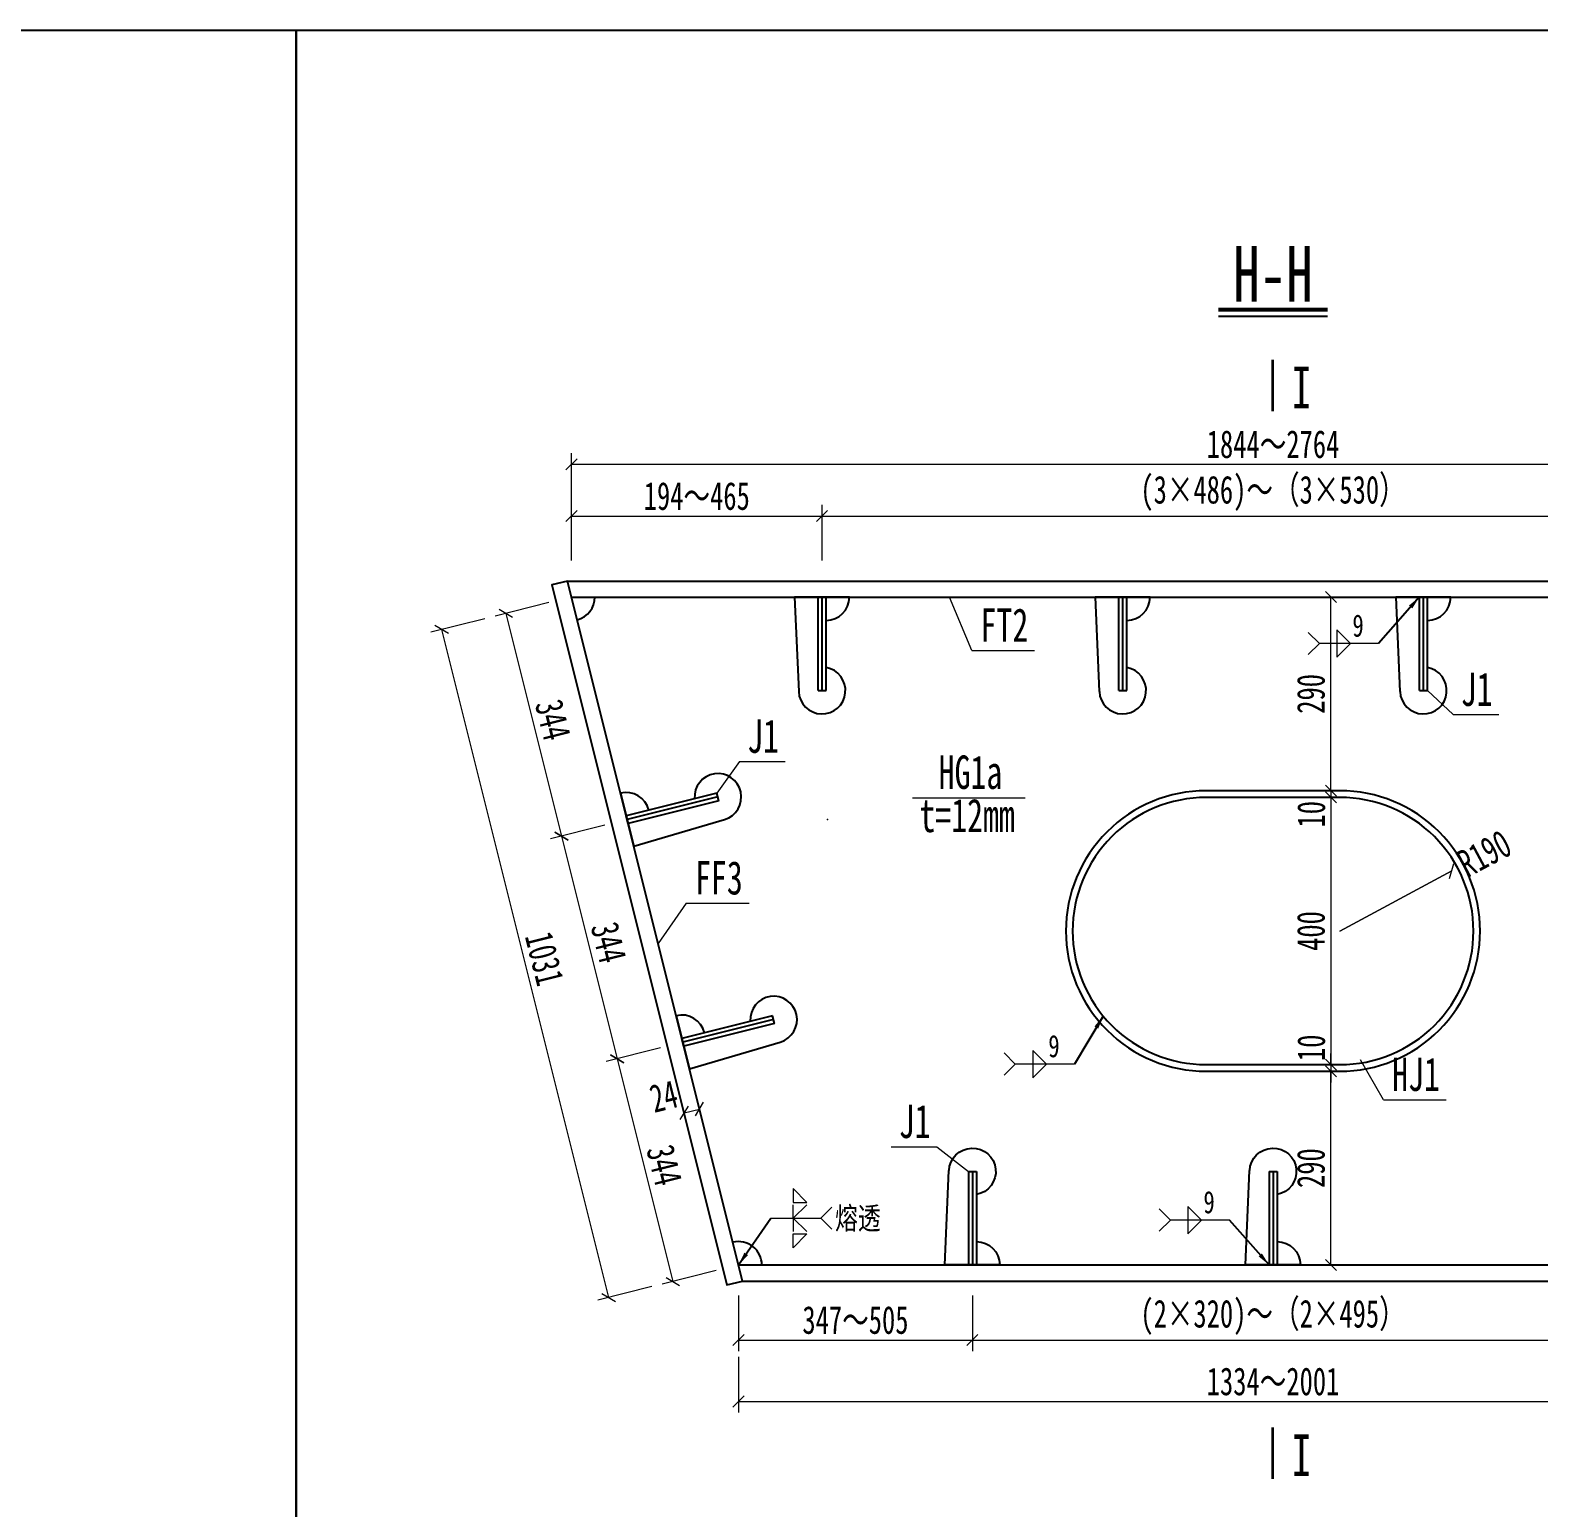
# Model space of a CAD drawing. Header units: millimetres. Extents: x -60009 to 63758, y -2164 to 95433.
# Drawn here: x 12369 to 14627, y 87772 to 89984 of the extents above; entities that cross this region are included whole.
import ezdxf
from ezdxf.enums import TextEntityAlignment as Align

# ---------------------------------------------------------------- set-up
doc = ezdxf.new("R2010")
doc.units = ezdxf.units.MM
doc.layers.get('Defpoints').update_dxf_attribs({"color": 8})
for name, color, linetype, lineweight in [('Dim', 4, 'Continuous', 15), ('文字', 7, 'Continuous', 15), ('标注线及字体', 2, 'Continuous', 15), ('粗线', 3, 'Continuous', 35), ('细实线', 4, 'Continuous', 15), ('钢板粗线', 1, 'Continuous', 25)]:
    doc.layers.add(name, color=color, linetype=linetype, lineweight=lineweight)
doc.layers.add('Text', color=4, linetype='Continuous')
doc.styles.add('111', font='仿宋_GB2312.TTF', dxfattribs={"width": 0.7})
doc.styles.add('BM_Dim', font='仿宋_GB2312.TTF', dxfattribs={"width": 0.85})
doc.styles.add('SMEDI', font='仿宋_GB2312.TTF', dxfattribs={"width": 0.75})
doc.styles.get("Standard").update_dxf_attribs({"font": '仿宋_GB2312.TTF'})
doc.dimstyles.new('200', dxfattribs={"dimscale": 0, "dimtxt": 2.5, "dimasz": 1, "dimexe": 1, "dimexo": 1, "dimgap": 0.6, "dimtad": 1, "dimdec": 0, "dimdsep": 46, "dimtxsty": '111', "dimblk": 'OBLIQUE', "dimcen": 0, "dimclrd": 4, "dimclre": 4, "dimclrt": 4, "dimadec": 1, "dimazin": 2, "dimtfac": 1, "dimtdec": 0, "dimtix": 1, "dimtmove": 2, "dimatfit": 3, "dimfxl": 4, "dimfxlon": 1, "dimtolj": 1, "dimlwd": -1, "dimlwe": -1, "dimarcsym": 0})
doc.dimstyles.new('MSteel_1.0_1.0', dxfattribs={"dimtxt": 3, "dimasz": 1.2, "dimexe": 1, "dimexo": 1, "dimgap": 1, "dimtad": 3, "dimtoh": 1, "dimdec": 0, "dimzin": 0, "dimdsep": 46, "dimtxsty": 'Standard', "dimblk": 'ARCHTICK', "dimcen": 0.09, "dimclrd": 3, "dimclre": 3, "dimadec": 0, "dimazin": 0, "dimtfac": 1, "dimtdec": 4, "dimtofl": 0, "dimtmove": 0, "dimatfit": 3, "dimfxl": 1, "dimtolj": 1, "dimtzin": 0, "dimarcsym": 0})

# ---------------------------------------------------------------- blocks, each defined once
blk = doc.blocks.new('12-140加劲 有焊孔')
at = {"layer": '钢板粗线'}
for p, q in [((41, 0), (35, 141.5)), ((-41, 0), (41, 0))]:
    blk.add_line(p, q, dxfattribs=at)
for centre, start, end in [((0, 140), 2.441, 260.1291), ((-6, 0), 90, 180)]:
    blk.add_arc(centre, 35, start, end, dxfattribs=at)
blk = doc.blocks.new('_Oblique')
at = {"color": 0, "linetype": 'ByBlock', "lineweight": -2}
blk.add_line((-0.5, -0.5), (0.5, 0.5), dxfattribs=at)
blk = doc.blocks.new('*D477')
at = {"layer": 'Defpoints', "color": 0}
for p in [(14273.5, 88845.5), (14273.5, 88835.5), (14315.4, 88835.5)]:
    blk.add_point(p, dxfattribs=at)
at = {"layer": '细实线', "color": 4}
for p, q in [((14315.4, 88845.5), (14315.4, 88862.2)), ((14290.1, 88845.5), (14332.1, 88845.5)), ((14290.1, 88835.5), (14332.1, 88835.5)), ((14315.4, 88845.5), (14315.4, 88835.5)), ((14315.4, 88835.5), (14315.4, 88818.9))]:
    blk.add_line(p, q, dxfattribs=at)
at = {"layer": '细实线', "color": 4, "xscale": 16.66666666666666, "yscale": 16.66666666666666, "zscale": 16.66666666666666}
for p, rotation in [((14315.4, 88845.5), 270), ((14315.4, 88835.5), 90)]:
    blk.add_blockref('_Oblique', p, dxfattribs=dict(at, rotation=rotation))
at = {"layer": '细实线', "color": 4, "insert": (14286.1, 88810.3), "char_height": 41.67, "attachment_point": 5, "rotation": 90, "style": '111'}
blk.add_mtext('\\A1;10', dxfattribs=at)
blk = doc.blocks.new('*D478')
at = {"layer": 'Defpoints', "color": 0}
for p in [(14273.5, 89135.5), (14315.4, 89135.5), (14273.5, 88845.5)]:
    blk.add_point(p, dxfattribs=at)
at = {"layer": '细实线', "color": 4}
for p, q in [((14290.1, 89135.5), (14332.1, 89135.5)), ((14315.4, 88845.5), (14315.4, 89135.5)), ((14290.1, 88845.5), (14332.1, 88845.5))]:
    blk.add_line(p, q, dxfattribs=at)
at = {"layer": '细实线', "color": 4, "xscale": 16.66666666666666, "yscale": 16.66666666666666, "zscale": 16.66666666666666}
for p, rotation in [((14315.4, 89135.5), 90), ((14315.4, 88845.5), 270)]:
    blk.add_blockref('_Oblique', p, dxfattribs=dict(at, rotation=rotation))
at = {"layer": '细实线', "color": 4, "insert": (14285.6, 88990.5), "char_height": 41.67, "attachment_point": 5, "rotation": 90, "style": '111'}
blk.add_mtext('\\A1;290', dxfattribs=at)
blk = doc.blocks.new('*D479')
at = {"layer": 'Defpoints', "color": 0}
for p in [(14273.5, 88835.5), (14273.5, 88435.5), (14315.4, 88435.5)]:
    blk.add_point(p, dxfattribs=at)
at = {"layer": '细实线', "color": 4}
for p, q in [((14290.1, 88835.5), (14332.1, 88835.5)), ((14315.4, 88835.5), (14315.4, 88435.5)), ((14290.1, 88435.5), (14332.1, 88435.5))]:
    blk.add_line(p, q, dxfattribs=at)
at = {"layer": '细实线', "color": 4, "xscale": 16.66666666666666, "yscale": 16.66666666666666, "zscale": 16.66666666666666}
for p, rotation in [((14315.4, 88835.5), 90), ((14315.4, 88435.5), 270)]:
    blk.add_blockref('_Oblique', p, dxfattribs=dict(at, rotation=rotation))
at = {"layer": '细实线', "color": 4, "insert": (14285.6, 88635.5), "char_height": 41.67, "attachment_point": 5, "rotation": 90, "style": '111'}
blk.add_mtext('\\A1;400', dxfattribs=at)
blk = doc.blocks.new('*D480')
at = {"layer": 'Defpoints', "color": 0}
for p in [(14273.5, 88435.5), (14273.5, 88425.5), (14315.4, 88425.5)]:
    blk.add_point(p, dxfattribs=at)
at = {"layer": '细实线', "color": 4}
for p, q in [((14315.4, 88435.5), (14315.4, 88452.2)), ((14290.1, 88435.5), (14332.1, 88435.5)), ((14290.1, 88425.5), (14332.1, 88425.5)), ((14315.4, 88435.5), (14315.4, 88425.5)), ((14315.4, 88425.5), (14315.4, 88408.9))]:
    blk.add_line(p, q, dxfattribs=at)
at = {"layer": '细实线', "color": 4, "xscale": 16.66666666666666, "yscale": 16.66666666666666, "zscale": 16.66666666666666}
for p, rotation in [((14315.4, 88435.5), 270), ((14315.4, 88425.5), 90)]:
    blk.add_blockref('_Oblique', p, dxfattribs=dict(at, rotation=rotation))
at = {"layer": '细实线', "color": 4, "insert": (14286.1, 88460.6), "char_height": 41.67, "attachment_point": 5, "rotation": 90, "style": '111'}
blk.add_mtext('\\A1;10', dxfattribs=at)
blk = doc.blocks.new('*D481')
at = {"layer": 'Defpoints', "color": 0}
for p in [(14273.5, 88425.5), (14315.4, 88425.5), (14273.5, 88135.5)]:
    blk.add_point(p, dxfattribs=at)
at = {"layer": '细实线', "color": 4}
for p, q in [((14290.1, 88425.5), (14332.1, 88425.5)), ((14315.4, 88135.5), (14315.4, 88425.5)), ((14290.1, 88135.5), (14332.1, 88135.5))]:
    blk.add_line(p, q, dxfattribs=at)
at = {"layer": '细实线', "color": 4, "xscale": 16.66666666666666, "yscale": 16.66666666666666, "zscale": 16.66666666666666}
for p, rotation in [((14315.4, 88425.5), 90), ((14315.4, 88135.5), 270)]:
    blk.add_blockref('_Oblique', p, dxfattribs=dict(at, rotation=rotation))
at = {"layer": '细实线', "color": 4, "insert": (14285.6, 88280.5), "char_height": 41.67, "attachment_point": 5, "rotation": 90, "style": '111'}
blk.add_mtext('\\A1;290', dxfattribs=at)
blk = doc.blocks.new('_ArchTick')
at = {"color": 0, "linetype": 'ByBlock', "const_width": 0.15}
blk.add_lwpolyline([(-0.5, -0.5), (0.5, 0.5)], dxfattribs=at)
blk = doc.blocks.new('角焊缝1')
at = {"layer": 'Dim'}
blk.add_line((-3101.17, 370.22), (-3106.48, 370.22), dxfattribs=at)
blk.add_lwpolyline([(-3107.48, 369.22), (-3106.48, 370.22), (-3107.48, 371.22)], dxfattribs=at)
blk.add_lwpolyline([(-3104.91, 371.45), (-3104.91, 368.99), (-3103.68, 370.22)], close=True, dxfattribs=at)
blk = doc.blocks.new('*D482')
at = {"layer": 'Defpoints', "color": 0}
for p in [(14496.2, 88725.4), (14328.8, 88635.5)]:
    blk.add_point(p, dxfattribs=at)
at = {"layer": '细实线', "color": 4}
for p, q in [((14496.2, 88725.4), (14328.8, 88635.5)), ((14328.8, 88635.5), (14496.2, 88725.4))]:
    blk.add_line(p, q, dxfattribs=at)
at = {"layer": '细实线', "color": 4, "xscale": 16.66666666666666, "yscale": 16.66666666666666, "zscale": 16.66666666666666, "rotation": 28.22799509838523}
blk.add_blockref('_Oblique', (14496.2, 88725.4), dxfattribs=at)
at = {"layer": '细实线', "color": 4, "insert": (14544.9, 88751.5), "char_height": 41.67, "attachment_point": 5, "rotation": 28.228, "style": '111'}
blk.add_mtext('\\A1;R190', dxfattribs=at)
blk = doc.blocks.new('12-140加劲 无焊孔')
at = {"layer": 'Defpoints'}
blk.add_line((0, -140), (0, 0), dxfattribs=at)
at = {"layer": '钢板粗线'}
for p, q in [((-6, 0), (6, 0)), ((-6, -140), (-6, 0)), ((6, -140), (6, 0)), ((-6, -140), (6, -140))]:
    blk.add_line(p, q, dxfattribs=at)
blk = doc.blocks.new('*D483')
at = {"layer": 'Defpoints', "color": 0}
for p in [(13553.8, 89256.7), (13178.8, 89135.5), (13553.8, 89135.5)]:
    blk.add_point(p, dxfattribs=at)
at = {"layer": '细实线', "color": 4}
for p, q in [((13178.8, 89190), (13178.8, 89273.4)), ((13553.8, 89190), (13553.8, 89273.4)), ((13178.8, 89256.7), (13553.8, 89256.7))]:
    blk.add_line(p, q, dxfattribs=at)
at = {"layer": '细实线', "color": 4, "xscale": 16.66666666666666, "yscale": 16.66666666666666, "zscale": 16.66666666666666, "rotation": 180}
blk.add_blockref('_Oblique', (13178.8, 89256.7), dxfattribs=at)
at = {"layer": '细实线', "color": 4, "xscale": 16.66666666666666, "yscale": 16.66666666666666, "zscale": 16.66666666666666}
blk.add_blockref('_Oblique', (13553.8, 89256.7), dxfattribs=at)
at = {"layer": '细实线', "color": 4, "insert": (13366.3, 89286.5), "char_height": 41.667, "attachment_point": 5, "style": '111'}
blk.add_mtext('\\A1;194～465', dxfattribs=at)
blk = doc.blocks.new('*D484')
at = {"layer": 'Defpoints', "color": 0}
for p in [(14903.8, 89256.7), (13553.8, 89135.5), (14903.8, 89135.5)]:
    blk.add_point(p, dxfattribs=at)
at = {"layer": '细实线', "color": 4}
for p, q in [((13553.8, 89190), (13553.8, 89273.4)), ((14903.8, 89190), (14903.8, 89273.4)), ((13553.8, 89256.7), (14903.8, 89256.7))]:
    blk.add_line(p, q, dxfattribs=at)
at = {"layer": '细实线', "color": 4, "xscale": 16.66666666666666, "yscale": 16.66666666666666, "zscale": 16.66666666666666, "rotation": 180}
blk.add_blockref('_Oblique', (13553.8, 89256.7), dxfattribs=at)
at = {"layer": '细实线', "color": 4, "xscale": 16.66666666666666, "yscale": 16.66666666666666, "zscale": 16.66666666666666}
blk.add_blockref('_Oblique', (14903.8, 89256.7), dxfattribs=at)
at = {"layer": '细实线', "color": 4, "insert": (14228.8, 89290.7), "char_height": 41.667, "attachment_point": 5, "style": '111'}
blk.add_mtext('\\A1;(3×486)～（3×530）', dxfattribs=at)
blk = doc.blocks.new('*D486')
at = {"layer": 'Defpoints', "color": 0}
for p in [(15278.8, 89334.3), (13178.8, 89135.5), (15278.8, 89135.5)]:
    blk.add_point(p, dxfattribs=at)
at = {"layer": '细实线', "color": 4}
for p, q in [((13178.8, 89267.7), (13178.8, 89351)), ((15278.8, 89267.7), (15278.8, 89351)), ((13178.8, 89334.3), (15278.8, 89334.3))]:
    blk.add_line(p, q, dxfattribs=at)
at = {"layer": '细实线', "color": 4, "xscale": 16.66666666666666, "yscale": 16.66666666666666, "zscale": 16.66666666666666, "rotation": 180}
blk.add_blockref('_Oblique', (13178.8, 89334.3), dxfattribs=at)
at = {"layer": '细实线', "color": 4, "xscale": 16.66666666666666, "yscale": 16.66666666666666, "zscale": 16.66666666666666}
blk.add_blockref('_Oblique', (15278.8, 89334.3), dxfattribs=at)
at = {"layer": '细实线', "color": 4, "insert": (14228.8, 89364.1), "char_height": 41.667, "attachment_point": 5, "style": '111'}
blk.add_mtext('\\A1;1844～2764', dxfattribs=at)
blk = doc.blocks.new('*D487')
at = {"layer": 'Defpoints', "color": 0}
for p in [(13178.8, 89135.5), (13262.1, 88802.2), (13163.8, 88777.6)]:
    blk.add_point(p, dxfattribs=at)
at = {"layer": '细实线', "color": 4}
for p, q in [((13145.1, 89127.1), (13064.3, 89106.9)), ((13080.5, 89110.9), (13163.8, 88777.6)), ((13228.5, 88793.8), (13147.6, 88773.6))]:
    blk.add_line(p, q, dxfattribs=at)
at = {"layer": '细实线', "color": 4, "xscale": 16.66666666666666, "yscale": 16.66666666666666, "zscale": 16.66666666666666}
for p, rotation in [((13080.5, 89110.9), 104.0362434679324), ((13163.8, 88777.6), 284.0362434679324)]:
    blk.add_blockref('_Oblique', p, dxfattribs=dict(at, rotation=rotation))
at = {"layer": '细实线', "color": 4, "insert": (13151, 88951.5), "char_height": 41.67, "attachment_point": 5, "rotation": 284.0362, "style": '111'}
blk.add_mtext('\\A1;344', dxfattribs=at)
blk = doc.blocks.new('*D488')
at = {"layer": 'Defpoints', "color": 0}
for p in [(13262.1, 88802.2), (13345.5, 88468.9), (13247.1, 88444.3)]:
    blk.add_point(p, dxfattribs=at)
at = {"layer": '细实线', "color": 4}
for p, q in [((13228.5, 88793.8), (13147.6, 88773.6)), ((13163.8, 88777.6), (13247.1, 88444.3)), ((13311.8, 88460.5), (13230.9, 88440.2))]:
    blk.add_line(p, q, dxfattribs=at)
at = {"layer": '细实线', "color": 4, "xscale": 16.66666666666666, "yscale": 16.66666666666666, "zscale": 16.66666666666666}
for p, rotation in [((13163.8, 88777.6), 104.0362434679335), ((13247.1, 88444.3), 284.0362434679336)]:
    blk.add_blockref('_Oblique', p, dxfattribs=dict(at, rotation=rotation))
at = {"layer": '细实线', "color": 4, "insert": (13234.4, 88618.2), "char_height": 41.67, "attachment_point": 5, "rotation": 284.0362, "style": '111'}
blk.add_mtext('\\A1;344', dxfattribs=at)
blk = doc.blocks.new('*D489')
at = {"layer": 'Defpoints', "color": 0}
for p in [(13345.5, 88468.9), (13428.8, 88135.5), (13330.5, 88110.9)]:
    blk.add_point(p, dxfattribs=at)
at = {"layer": '细实线', "color": 4}
for p, q in [((13311.8, 88460.5), (13230.9, 88440.2)), ((13247.1, 88444.3), (13330.5, 88110.9)), ((13395.1, 88127.1), (13314.3, 88106.9))]:
    blk.add_line(p, q, dxfattribs=at)
at = {"layer": '细实线', "color": 4, "xscale": 16.66666666666666, "yscale": 16.66666666666666, "zscale": 16.66666666666666}
for p, rotation in [((13247.1, 88444.3), 104.0362434679088), ((13330.5, 88110.9), 284.0362434679088)]:
    blk.add_blockref('_Oblique', p, dxfattribs=dict(at, rotation=rotation))
at = {"layer": '细实线', "color": 4, "insert": (13317.7, 88284.8), "char_height": 41.67, "attachment_point": 5, "rotation": 284.0362, "style": '111'}
blk.add_mtext('\\A1;344', dxfattribs=at)
blk = doc.blocks.new('*D490')
at = {"layer": 'Defpoints', "color": 0, "transparency": 16777216}
for p in [(13178.8, 89135.5), (13428.8, 88135.5), (13234.4, 88086.9)]:
    blk.add_point(p, dxfattribs=at)
at = {"layer": '细实线', "color": 4, "transparency": 16777216}
for p, q in [((13049, 89103.1), (12968.2, 89082.9)), ((12984.4, 89086.9), (13234.4, 88086.9)), ((13299, 88103.1), (13218.2, 88082.9))]:
    blk.add_line(p, q, dxfattribs=at)
at = {"layer": '细实线', "color": 4, "transparency": 16777216, "xscale": 16.66666666666666, "yscale": 16.66666666666666, "zscale": 16.66666666666666}
for p, rotation in [((12984.4, 89086.9), 104.0362434679265), ((13234.4, 88086.9), 284.0362434679265)]:
    blk.add_blockref('_Oblique', p, dxfattribs=dict(at, rotation=rotation))
at = {"layer": '细实线', "color": 4, "transparency": 16777216, "insert": (13138.3, 88594.2), "char_height": 41.67, "attachment_point": 5, "rotation": 284.0362, "style": '111'}
blk.add_mtext('\\A1;1031', dxfattribs=at)
blk = doc.blocks.new('*D491')
at = {"layer": 'Defpoints', "color": 0}
for p in [(13428.8, 88135.5), (13778.8, 88135.5), (13778.8, 88023.1)]:
    blk.add_point(p, dxfattribs=at)
at = {"layer": '细实线', "color": 4}
for p, q in [((13428.8, 88089.8), (13428.8, 88006.4)), ((13778.8, 88089.8), (13778.8, 88006.4)), ((13428.8, 88023.1), (13778.8, 88023.1))]:
    blk.add_line(p, q, dxfattribs=at)
at = {"layer": '细实线', "color": 4, "xscale": 16.66666666666666, "yscale": 16.66666666666666, "zscale": 16.66666666666666, "rotation": 180}
blk.add_blockref('_Oblique', (13428.8, 88023.1), dxfattribs=at)
at = {"layer": '细实线', "color": 4, "xscale": 16.66666666666666, "yscale": 16.66666666666666, "zscale": 16.66666666666666}
blk.add_blockref('_Oblique', (13778.8, 88023.1), dxfattribs=at)
at = {"layer": '细实线', "color": 4, "insert": (13603.8, 88052.9), "char_height": 41.667, "attachment_point": 5, "style": '111'}
blk.add_mtext('\\A1;347～505', dxfattribs=at)
blk = doc.blocks.new('*D492')
at = {"layer": 'Defpoints', "color": 0}
for p in [(13778.8, 88135.5), (14678.8, 88135.5), (14678.8, 88023.1)]:
    blk.add_point(p, dxfattribs=at)
at = {"layer": '细实线', "color": 4}
for p, q in [((13778.8, 88089.8), (13778.8, 88006.4)), ((14678.8, 88089.8), (14678.8, 88006.4)), ((13778.8, 88023.1), (14678.8, 88023.1))]:
    blk.add_line(p, q, dxfattribs=at)
at = {"layer": '细实线', "color": 4, "xscale": 16.66666666666666, "yscale": 16.66666666666666, "zscale": 16.66666666666666, "rotation": 180}
blk.add_blockref('_Oblique', (13778.8, 88023.1), dxfattribs=at)
at = {"layer": '细实线', "color": 4, "xscale": 16.66666666666666, "yscale": 16.66666666666666, "zscale": 16.66666666666666}
blk.add_blockref('_Oblique', (14678.8, 88023.1), dxfattribs=at)
at = {"layer": '细实线', "color": 4, "insert": (14228.8, 88057.1), "char_height": 41.667, "attachment_point": 5, "style": '111'}
blk.add_mtext('\\A1;(2×320)～（2×495）', dxfattribs=at)
blk = doc.blocks.new('*D494')
at = {"layer": 'Defpoints', "color": 0}
for p in [(13428.8, 88135.5), (15028.8, 88135.5), (15028.8, 87931.2)]:
    blk.add_point(p, dxfattribs=at)
at = {"layer": '细实线', "color": 4}
for p, q in [((13428.8, 87997.8), (13428.8, 87914.5)), ((15028.8, 87997.8), (15028.8, 87914.5)), ((13428.8, 87931.2), (15028.8, 87931.2))]:
    blk.add_line(p, q, dxfattribs=at)
at = {"layer": '细实线', "color": 4, "xscale": 16.66666666666666, "yscale": 16.66666666666666, "zscale": 16.66666666666666, "rotation": 180}
blk.add_blockref('_Oblique', (13428.8, 87931.2), dxfattribs=at)
at = {"layer": '细实线', "color": 4, "xscale": 16.66666666666666, "yscale": 16.66666666666666, "zscale": 16.66666666666666}
blk.add_blockref('_Oblique', (15028.8, 87931.2), dxfattribs=at)
at = {"layer": '细实线', "color": 4, "insert": (14228.8, 87961), "char_height": 41.667, "attachment_point": 5, "style": '111'}
blk.add_mtext('\\A1;1334～2001', dxfattribs=at)
blk = doc.blocks.new('*D499')
at = {"layer": 'Defpoints', "color": 0}
for p in [(13370.4, 88369), (13359.4, 88314.1), (13382.7, 88320)]:
    blk.add_point(p, dxfattribs=at)
at = {"layer": '细实线', "color": 4}
for p, q in [((13355.4, 88330.3), (13343.1, 88379.3)), ((13378.7, 88336.1), (13366.4, 88385.2)), ((13347.2, 88363.2), (13370.4, 88369))]:
    blk.add_line(p, q, dxfattribs=at)
at = {"layer": '细实线', "color": 4, "xscale": 16.66666666666666, "yscale": 16.66666666666666, "zscale": 16.66666666666666}
for p, rotation in [((13370.4, 88369), 14.03624346793596), ((13347.2, 88363.2), 194.0362434679359)]:
    blk.add_blockref('_Oblique', p, dxfattribs=dict(at, rotation=rotation))
at = {"layer": '细实线', "color": 4, "insert": (13316.8, 88388.1), "char_height": 41.67, "attachment_point": 5, "rotation": 14.0362, "style": '111'}
blk.add_mtext('\\A1;24', dxfattribs=at)
blk = doc.blocks.new('全融透1')
at = {"layer": 'Dim'}
blk.add_line((0, 0), (4.48, 0), dxfattribs=at)
for points in [[(2, 2.65), (2, 1.41), (3.23, 1.41)], [(2, -2.65), (2, -1.41), (3.23, -1.41)]]:
    blk.add_lwpolyline(points, close=True, dxfattribs=at)
for points in [[(3.23, 1.21), (2, 0), (2, 1.21)], [(3.23, -1.21), (2, 0), (2, -1.21)], [(5.48, 1), (4.48, 0), (5.48, -1)]]:
    blk.add_lwpolyline(points, dxfattribs=at)
at = {"layer": 'Text', "style": 'SMEDI', "width": 0.75}
blk.add_text('熔透', height=2, dxfattribs=at).set_placement((5.77, 0), align=Align.MIDDLE_LEFT)

msp = doc.modelspace()

# ---------------------------------------------------------------- linework, layer by layer
msp.add_line((14147.1, 89555.9), (14310.5, 89555.9))
at = {"const_width": 6}
msp.add_lwpolyline([(14147.1, 89565.9), (14310.5, 89565.9)], dxfattribs=at)
at = {"layer": 'Defpoints'}
for points in [[(-19316.8, 89984.2), (12766.5, 89984.2), (12766.5, 68667.5), (-19316.8, 68667.5)], [(12766.5, 89984.2), (19183.2, 89984.2), (19183.2, 85720.8), (12766.5, 85720.8)]]:
    msp.add_lwpolyline(points, close=True, dxfattribs=at)
at = {"layer": '粗线'}
for p, q in [((14228.4, 89414), (14228.4, 89490.8)), ((14228.4, 87815.4), (14228.4, 87892.2))]:
    msp.add_line(p, q, dxfattribs=at)
at = {"layer": '细实线'}
for p, q in [((13777.8, 89055.5), (13744.8, 89135.5)), ((13777.8, 89055.5), (13871.9, 89055.5)), ((14498.3, 88959.4), (14459.8, 88995.5)), ((14498.3, 88959.4), (14566.7, 88959.4)), ((13430.3, 88889.1), (13396.5, 88842)), ((13430.3, 88889.1), (13498.6, 88889.1)), ((13689.3, 88835.1), (13857.6, 88835.1)), ((13350.6, 88677.1), (13308.5, 88616.6)), ((13350.6, 88677.1), (13444.7, 88677.1)), ((14393.9, 88382.9), (14359.8, 88442.6)), ((14393.9, 88382.9), (14488, 88382.9)), ((13657.2, 88312.5), (13725.5, 88312.5)), ((13725.5, 88312.5), (13772.8, 88275.5))]:
    msp.add_line(p, q, dxfattribs=at)
for p in [(13562.1, 88802.2), (13345.5, 88468.9)]:
    msp.add_point(p, dxfattribs=at)
at = {"layer": '钢板粗线'}
for p, q in [((13172.8, 89159.5), (15284.8, 89159.5)), ((13178.8, 89135.5), (15278.8, 89135.5)), ((13428.8, 88135.5), (15028.8, 88135.5)), ((13434.8, 88111.5), (15022.8, 88111.5))]:
    msp.add_line(p, q, dxfattribs=at)
msp.add_lwpolyline([(13172.8, 89159.5), (13149.5, 89153.7), (13411.5, 88105.7), (13434.8, 88111.5)], close=True, dxfattribs=at)
for points in [[(14328.8, 88425.5, 0.414214), (14538.8, 88635.5, 0.414214), (14328.8, 88845.5), (14128.8, 88845.5, 0.414214), (13918.8, 88635.5, 0.414214), (14128.8, 88425.5)], [(14328.8, 88435.5, 0.414214), (14528.8, 88635.5, 0.414214), (14328.8, 88835.5), (14128.8, 88835.5, 0.414214), (13928.8, 88635.5, 0.414214), (14128.8, 88435.5)]]:
    msp.add_lwpolyline(points, format="xyb", close=True, dxfattribs=at)
for centre, start, end in [((13178.8, 89135.5), 284.0362, 0), ((13428.8, 88135.5), 0, 104.0362)]:
    msp.add_arc(centre, 35, start, end, dxfattribs=at)

# ---------------------------------------------------------------- block references
at = {"layer": '细实线'}
for name, p, rotation in [('12-140加劲 有焊孔', (13553.8, 89135.5), 180), ('12-140加劲 有焊孔', (14003.8, 89135.5), 180), ('12-140加劲 有焊孔', (14453.8, 89135.5), 180), ('12-140加劲 有焊孔', (13262.1, 88802.2), 284.0362434678854), ('12-140加劲 无焊孔', (13262.1, 88802.2), 104.0362434679265), ('12-140加劲 有焊孔', (13345.5, 88468.9), 284.0362434679127), ('12-140加劲 无焊孔', (13345.5, 88468.9), 104.0362434679265)]:
    msp.add_blockref(name, p, dxfattribs=dict(at, rotation=rotation))
for p in [(13553.8, 89135.5), (14003.8, 89135.5), (14453.8, 89135.5)]:
    msp.add_blockref('12-140加劲 无焊孔', p, dxfattribs=at)
at = {"layer": '细实线', "xscale": 16.66666666666666, "yscale": 16.66666666666666, "zscale": 16.66666666666666}
for name, p in [('角焊缝1', (66072.8, 82895.6)), ('角焊缝1', (65617.6, 82266)), ('全融透1', (13477.1, 88205.6)), ('角焊缝1', (65849.8, 82032.4))]:
    msp.add_blockref(name, p, dxfattribs=at)
at = {"layer": '细实线', "xscale": -1}
for p in [(13778.8, 88135.5), (14228.8, 88135.5)]:
    msp.add_blockref('12-140加劲 有焊孔', p, dxfattribs=at)
at = {"layer": '细实线', "xscale": -1, "rotation": 180}
for p in [(13778.8, 88135.5), (14228.8, 88135.5)]:
    msp.add_blockref('12-140加劲 无焊孔', p, dxfattribs=at)

# ---------------------------------------------------------------- texts
at = {"layer": 'Text', "style": 'SMEDI', "width": 0.75}
for p in [(14347.6, 89092.8), (13892.4, 88463.2), (14124.6, 88229.6)]:
    msp.add_text('9', height=33.3, dxfattribs=at).set_placement(p, align=Align.MIDDLE_LEFT)
at = {"layer": '文字', "style": 'BM_Dim', "width": 0.7}
for p in [(14271.2, 89418.1), (14271.2, 87819.5)]:
    msp.add_text('I', height=62.5, dxfattribs=at).set_placement(p, align=Align.CENTER)
for s, p in [('FT2', (13826.7, 89053.6)), ('J1', (14533.5, 88957.5)), ('J1', (13465.5, 88887.3)), ('HG1a', (13775.9, 88833.3)), ('t=12mm', (13770.9, 88768.5)), ('FF3', (13399.4, 88675.2)), ('HJ1', (14442.7, 88381.1)), ('J1', (13692.4, 88310.6))]:
    msp.add_text(s, height=50, dxfattribs=at).set_placement(p, align=Align.BOTTOM_CENTER)
at = {"layer": '标注线及字体', "style": '111', "width": 0.7}
msp.add_text('H-H', height=83.33, dxfattribs=at).set_placement((14228.8, 89619.3), align=Align.MIDDLE)

# ---------------------------------------------------------------- dimensions: what is measured, and where the dimension line sits
at = {"layer": '细实线'}
for base, p1, p2, text, override, picture, middle in [((15278.8, 89334.3), (13178.8, 89135.5), (15278.8, 89135.5), '1844～2764', {"dimscale": 16.666667, "dimtxsty": '111'}, '*D486', (14228.8, 89364.1)), ((13553.8, 89256.7), (13178.8, 89135.5), (13553.8, 89135.5), '194～465', {"dimscale": 16.666667, "dimtxsty": '111'}, '*D483', (13366.3, 89286.5)), ((14903.8, 89256.7), (13553.8, 89135.5), (14903.8, 89135.5), '(3×486)～（3×530）', {"dimscale": 16.666667, "dimtxsty": '111'}, '*D484', (14228.8, 89290.7)), ((13778.8, 88023.1), (13428.8, 88135.5), (13778.8, 88135.5), '347～505', {"dimscale": 16.666667, "dimtxsty": '111', "dimblk": 'Oblique'}, '*D491', (13603.8, 88052.9)), ((15028.8, 87931.2), (13428.8, 88135.5), (15028.8, 88135.5), '1334～2001', {"dimscale": 16.666667, "dimtxsty": '111', "dimblk": 'Oblique'}, '*D494', (14228.8, 87961)), ((14678.8, 88023.1), (13778.8, 88135.5), (14678.8, 88135.5), '(2×320)～（2×495）', {"dimscale": 16.666667, "dimtxsty": '111', "dimblk": 'Oblique'}, '*D492', (14228.8, 88057.1))]:
    dim = msp.add_linear_dim(base=base, p1=p1, p2=p2, text=text, dimstyle='200', override=override, dxfattribs=at)
    dim.commit()
    dim.dimension.update_dxf_attribs({"geometry": picture, "text_midpoint": middle})
for p1, p2, distance, picture, middle in [((13178.8, 89135.5), (13428.8, 88135.5), -200.4, '*D490', (13138.3, 88594.2)), ((13178.8, 89135.5), (13262.1, 88802.2), -101.4, '*D487', (13151, 88951.5)), ((13262.1, 88802.2), (13345.5, 88468.9), -101.4, '*D488', (13234.4, 88618.2)), ((13345.5, 88468.9), (13428.8, 88135.5), -101.4, '*D489', (13317.7, 88284.8))]:
    dim = msp.add_aligned_dim(p1=p1, p2=p2, distance=distance, dimstyle='200', override={"dimscale": 16.666667, "dimblk": 'Oblique'}, dxfattribs=at)
    dim.commit()
    dim.dimension.update_dxf_attribs({"geometry": picture, "text_midpoint": middle})
for base, p1, p2, picture, middle in [((14315.4, 89135.5), (14273.5, 88845.5), (14273.5, 89135.5), '*D478', (14285.6, 88990.5)), ((14315.4, 88435.5), (14273.5, 88835.5), (14273.5, 88435.5), '*D479', (14285.6, 88635.5)), ((14315.4, 88425.5), (14273.5, 88135.5), (14273.5, 88425.5), '*D481', (14285.6, 88280.5))]:
    dim = msp.add_linear_dim(base=base, p1=p1, p2=p2, angle=90, dimstyle='200', override={"dimscale": 16.666667, "dimblk": 'Oblique'}, dxfattribs=at)
    dim.commit()
    dim.dimension.update_dxf_attribs({"geometry": picture, "text_midpoint": middle})
for base, p1, p2, angle, picture, middle, dimtype in [((14315.4, 88835.5), (14273.5, 88845.5), (14273.5, 88835.5), 90, '*D477', (14286.1, 88810.3), 160), ((14315.4, 88425.5), (14273.5, 88435.5), (14273.5, 88425.5), 90, '*D480', (14286.1, 88460.6), 160), ((13370.4, 88369), (13359.4, 88314.1), (13382.7, 88320), 14.0362, '*D499', (13316.8, 88388.1), 161)]:
    dim = msp.add_linear_dim(base=base, p1=p1, p2=p2, angle=angle, dimstyle='200', override={"dimscale": 16.666667, "dimblk": 'Oblique'}, dxfattribs=at)
    dim.commit()
    dim.dimension.update_dxf_attribs({"geometry": picture, "text_midpoint": middle, "dimtype": dimtype})
dim = msp.add_radius_dim(center=(14328.8, 88635.5), mpoint=(14496.2, 88725.4), dimstyle='200', override={"dimscale": 16.666667, "dimblk": 'Oblique'}, dxfattribs=at)
dim.commit()
dim.dimension.update_dxf_attribs({"geometry": '*D482', "text_midpoint": (14544.9, 88751.5), "dimtype": 164})

# ---------------------------------------------------------------- leaders
at = {"layer": 'Dim'}
for points in [[(14447.9, 89135.6), (14386.6, 89065.9)], [(13974.6, 88508.1), (13931.4, 88436.3)], [(13428.9, 88135.6), (13477.1, 88205.6)], [(14222.9, 88135.6), (14163.5, 88202.8)]]:
    msp.add_leader(points, dimstyle='MSteel_1.0_1.0', override={"dimscale": 16.666667, "dimclrd": 256}, dxfattribs=at)

doc.saveas('drawing.dxf')
